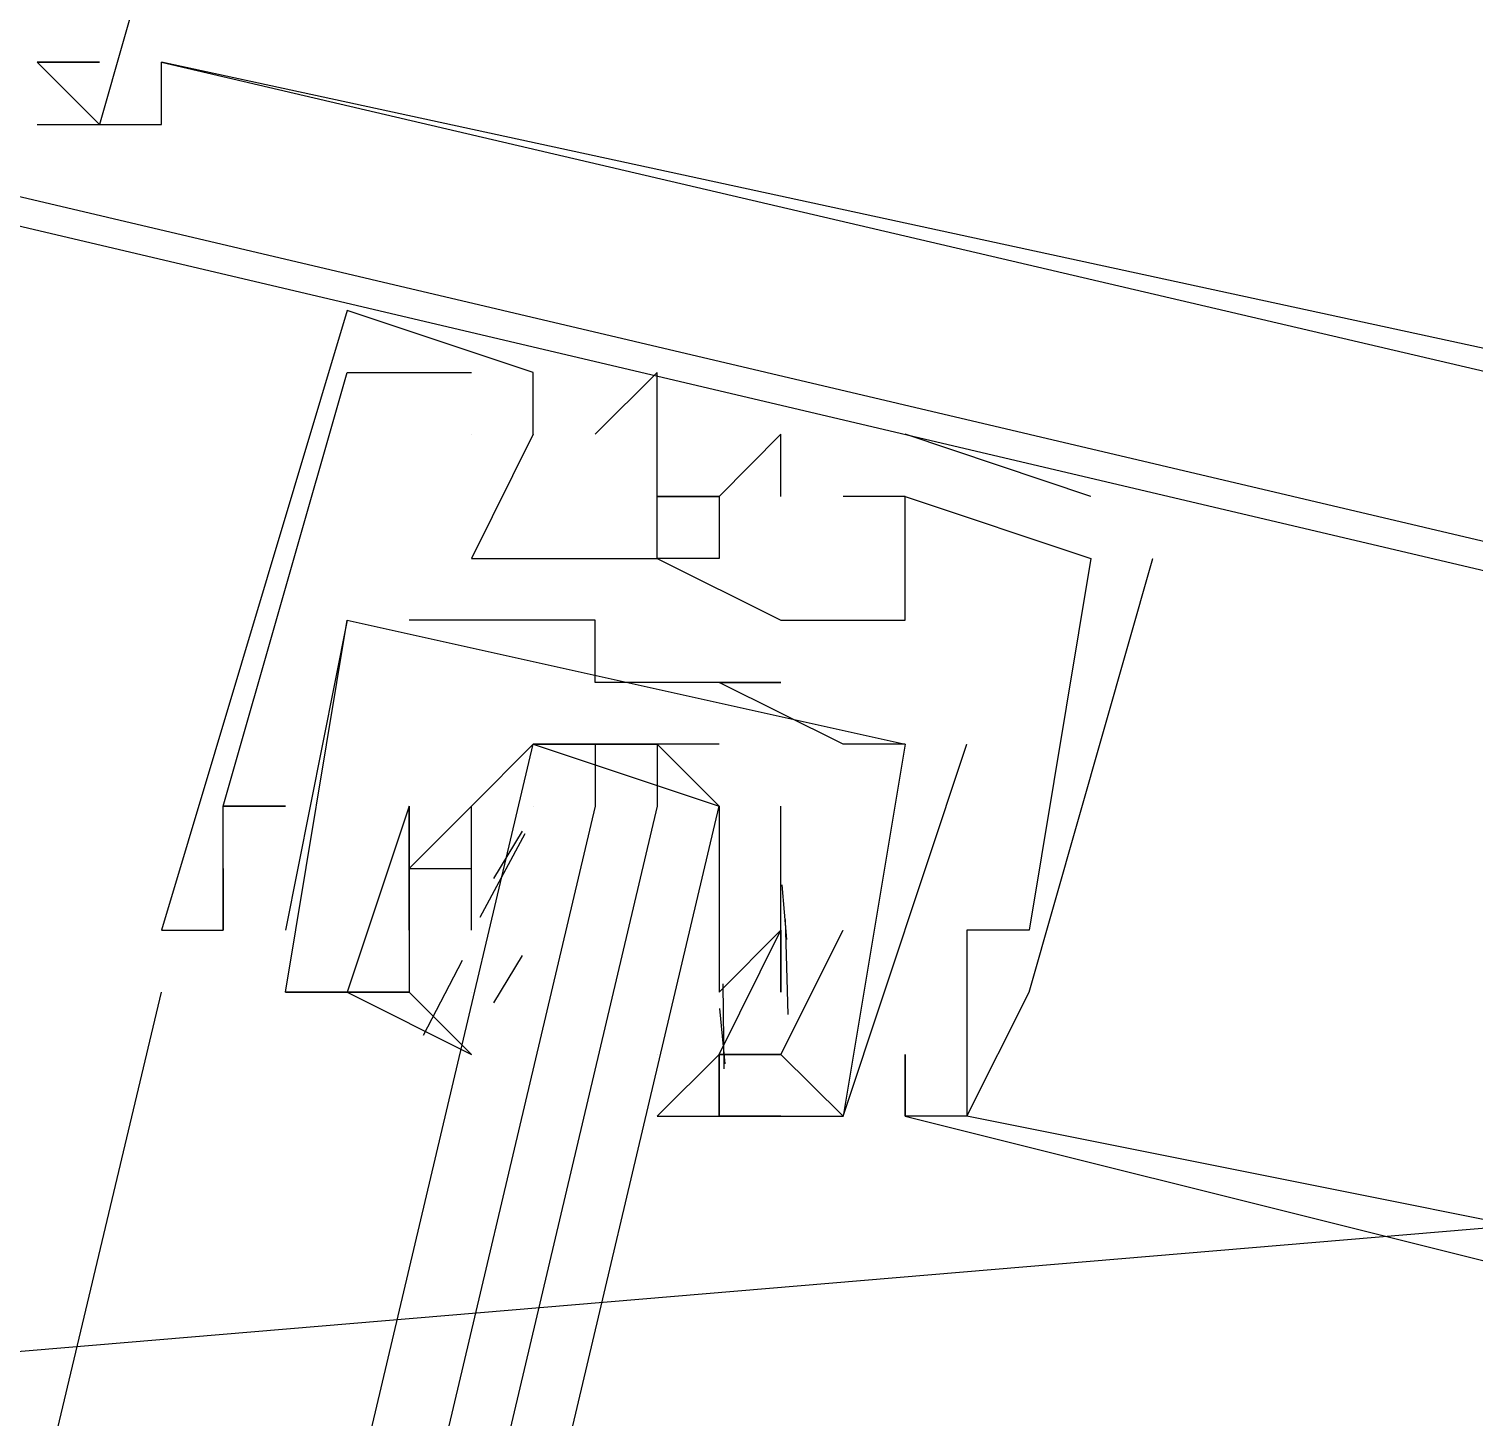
# Model space of a CAD drawing. Header units: feet. Extents: x -84 to 198, y -22 to 181.
# Drawn here: x 134.4115 to 134.7224, y 105.6864 to 105.985 of the extents above; entities that cross this region are included whole.
import ezdxf

# ---------------------------------------------------------------- set-up
doc = ezdxf.new("R2010")
doc.units = ezdxf.units.FT
doc.layers.add('A-AREA-UNIDAD', color=30, linetype='CONTINUOUS')
doc.layers.add('A-LINEA', color=7, linetype='CONTINUOUS')

msp = doc.modelspace()

# ---------------------------------------------------------------- linework, layer by layer
at = {"layer": 'A-AREA-UNIDAD'}
msp.add_lwpolyline([(135.92, 108.3733), (135.328, 105.7778), (134.272, 105.6889), (134.24, 106.0444), (121.312, 109.0133), (121.28, 110.1333), (121.6, 111.4133), (118.752, 112.0533), (118.592, 112.3378), (112.56, 113.7244), (109.632, 101.6533), (108.56, 101.6533), (99.6, 103.8044), (98.272, 103.8933)], dxfattribs=at)
at = {"layer": 'A-LINEA'}
for p, q in [((134.4133, 105.9778), (134.4133, 105.9778)), ((134.4133, 105.9778), (134.4133, 105.9778)), ((134.4133, 105.9778), (134.4133, 105.9778)), ((134.4133, 105.9778), (134.4133, 105.9778)), ((134.4133, 105.9778), (134.4133, 105.9778)), ((134.4133, 105.9778), (134.4133, 105.9778)), ((134.4133, 105.9778), (134.4133, 105.9778)), ((134.4133, 105.9778), (134.4133, 105.9778)), ((134.4133, 105.9778), (134.4133, 105.9778)), ((134.4133, 105.9778), (134.4133, 105.9778)), ((134.4133, 105.9778), (134.4133, 105.9778)), ((134.4133, 105.9778), (134.4133, 105.9778)), ((134.4133, 105.9778), (134.4133, 105.9778)), ((134.4133, 105.9778), (134.4133, 105.9778)), ((134.4133, 105.9778), (134.4133, 105.9778)), ((134.4133, 105.9778), (134.4133, 105.9778)), ((134.4133, 105.9778), (134.4133, 105.9778)), ((134.4133, 105.9778), (134.4133, 105.9778)), ((134.4267, 105.9778), (134.4267, 105.9778)), ((134.4267, 105.9778), (134.4267, 105.9778)), ((134.4267, 105.9778), (134.4267, 105.9778)), ((134.4267, 105.9778), (134.4267, 105.9778)), ((134.4267, 105.9778), (134.4267, 105.9778)), ((134.4267, 105.9778), (134.4267, 105.9778)), ((134.44, 105.9778), (134.44, 105.9778)), ((134.44, 105.9778), (134.44, 105.9778)), ((134.44, 105.9778), (134.44, 105.9778)), ((134.44, 105.9778), (134.44, 105.9778)), ((134.44, 105.9778), (134.44, 105.9778)), ((134.44, 105.9778), (134.44, 105.9778)), ((134.44, 105.9778), (134.44, 105.9778)), ((134.44, 105.9778), (134.44, 105.9778)), ((134.44, 105.9778), (134.44, 105.9778)), ((134.44, 105.9778), (134.44, 105.9778)), ((134.44, 105.9778), (134.44, 105.9778)), ((134.44, 105.9778), (134.44, 105.9778)), ((134.4133, 105.9644), (134.4133, 105.9644)), ((134.4133, 105.9644), (134.4133, 105.9644)), ((134.4133, 105.9644), (134.4133, 105.9644)), ((134.4133, 105.9644), (134.4133, 105.9644)), ((134.4133, 105.9644), (134.4133, 105.9644)), ((134.4133, 105.9644), (134.4133, 105.9644)), ((134.4133, 105.9644), (134.4133, 105.9644)), ((134.4133, 105.9644), (134.4133, 105.9644)), ((134.4133, 105.9644), (134.4133, 105.9644)), ((134.4133, 105.9644), (134.4133, 105.9644)), ((134.4133, 105.9644), (134.4133, 105.9644)), ((134.4133, 105.9644), (134.4133, 105.9644)), ((134.4267, 105.9644), (134.4267, 105.9644)), ((134.4267, 105.9644), (134.4267, 105.9644)), ((134.4267, 105.9644), (134.4267, 105.9644)), ((134.4267, 105.9644), (134.4267, 105.9644)), ((134.4267, 105.9644), (134.4267, 105.9644)), ((134.4267, 105.9644), (134.4267, 105.9644)), ((134.44, 105.9644), (134.44, 105.9644)), ((134.44, 105.9644), (134.44, 105.9644)), ((134.44, 105.9644), (134.44, 105.9644)), ((134.44, 105.9644), (134.44, 105.9644)), ((134.44, 105.9644), (134.44, 105.9644)), ((134.44, 105.9644), (134.44, 105.9644)), ((134.48, 105.9244), (134.48, 105.9244)), ((134.48, 105.9244), (134.48, 105.9244)), ((134.48, 105.9244), (134.48, 105.9244)), ((134.48, 105.9244), (134.48, 105.9244)), ((134.48, 105.9244), (134.48, 105.9244)), ((134.48, 105.9244), (134.48, 105.9244)), ((134.48, 105.9111), (134.48, 105.9111)), ((134.48, 105.9111), (134.48, 105.9111)), ((134.48, 105.9111), (134.48, 105.9111)), ((134.48, 105.9111), (134.48, 105.9111)), ((134.48, 105.9111), (134.48, 105.9111)), ((134.48, 105.9111), (134.48, 105.9111)), ((134.48, 105.9111), (134.48, 105.9111)), ((134.48, 105.9111), (134.48, 105.9111)), ((134.48, 105.9111), (134.48, 105.9111)), ((134.48, 105.9111), (134.48, 105.9111)), ((134.48, 105.9111), (134.48, 105.9111)), ((134.48, 105.9111), (134.48, 105.9111)), ((134.5067, 105.9111), (134.5067, 105.9111)), ((134.5067, 105.9111), (134.5067, 105.9111)), ((134.5067, 105.9111), (134.5067, 105.9111)), ((134.5067, 105.9111), (134.5067, 105.9111)), ((134.5067, 105.9111), (134.5067, 105.9111)), ((134.5067, 105.9111), (134.5067, 105.9111)), ((134.52, 105.9111), (134.52, 105.9111)), ((134.52, 105.9111), (134.52, 105.9111)), ((134.52, 105.9111), (134.52, 105.9111)), ((134.52, 105.9111), (134.52, 105.9111)), ((134.52, 105.9111), (134.52, 105.9111)), ((134.52, 105.9111), (134.52, 105.9111)), ((134.5467, 105.9111), (134.5467, 105.9111)), ((134.5467, 105.9111), (134.5467, 105.9111)), ((134.5467, 105.9111), (134.5467, 105.9111)), ((134.5467, 105.9111), (134.5467, 105.9111)), ((134.5467, 105.9111), (134.5467, 105.9111)), ((134.5467, 105.9111), (134.5467, 105.9111)), ((134.5067, 105.8978), (134.5067, 105.8978)), ((134.5067, 105.8978), (134.5067, 105.8978)), ((134.5067, 105.8978), (134.5067, 105.8978)), ((134.5067, 105.8978), (134.5067, 105.8978)), ((134.5067, 105.8978), (134.5067, 105.8978)), ((134.5067, 105.8978), (134.5067, 105.8978)), ((134.52, 105.8978), (134.52, 105.8978)), ((134.52, 105.8978), (134.52, 105.8978)), ((134.52, 105.8978), (134.52, 105.8978)), ((134.52, 105.8978), (134.52, 105.8978)), ((134.52, 105.8978), (134.52, 105.8978)), ((134.52, 105.8978), (134.52, 105.8978)), ((134.52, 105.8978), (134.52, 105.8978)), ((134.52, 105.8978), (134.52, 105.8978)), ((134.52, 105.8978), (134.52, 105.8978)), ((134.52, 105.8978), (134.52, 105.8978)), ((134.52, 105.8978), (134.52, 105.8978)), ((134.52, 105.8978), (134.52, 105.8978)), ((134.5333, 105.8978), (134.5333, 105.8978)), ((134.5333, 105.8978), (134.5333, 105.8978)), ((134.5333, 105.8978), (134.5333, 105.8978)), ((134.5333, 105.8978), (134.5333, 105.8978)), ((134.5333, 105.8978), (134.5333, 105.8978)), ((134.5333, 105.8978), (134.5333, 105.8978)), ((134.5733, 105.8978), (134.5733, 105.8978)), ((134.5733, 105.8978), (134.5733, 105.8978)), ((134.5733, 105.8978), (134.5733, 105.8978)), ((134.5733, 105.8978), (134.5733, 105.8978)), ((134.5733, 105.8978), (134.5733, 105.8978)), ((134.5733, 105.8978), (134.5733, 105.8978)), ((134.64, 105.8844), (134.6, 105.8978)), ((134.6, 105.8978), (134.6, 105.8978)), ((134.64, 105.8844), (134.6, 105.8978)), ((134.6, 105.8978), (134.6, 105.8978)), ((134.64, 105.8844), (134.6, 105.8978)), ((134.6, 105.8978), (134.6, 105.8978)), ((134.64, 105.8844), (134.6, 105.8978)), ((134.6, 105.8978), (134.6, 105.8978)), ((134.64, 105.8844), (134.6, 105.8978)), ((134.6, 105.8978), (134.6, 105.8978)), ((134.64, 105.8844), (134.6, 105.8978)), ((134.6, 105.8978), (134.6, 105.8978)), ((134.5467, 105.8844), (134.5467, 105.8844)), ((134.5467, 105.8844), (134.5467, 105.8844)), ((134.5467, 105.8844), (134.5467, 105.8844)), ((134.5467, 105.8844), (134.5467, 105.8844)), ((134.5467, 105.8844), (134.5467, 105.8844)), ((134.5467, 105.8844), (134.5467, 105.8844)), ((134.56, 105.8844), (134.56, 105.8844)), ((134.56, 105.8844), (134.56, 105.8844)), ((134.56, 105.8844), (134.56, 105.8844)), ((134.56, 105.8844), (134.56, 105.8844)), ((134.56, 105.8844), (134.56, 105.8844)), ((134.56, 105.8844), (134.56, 105.8844)), ((134.5733, 105.8844), (134.5733, 105.8844)), ((134.5733, 105.8844), (134.5733, 105.8844)), ((134.5733, 105.8844), (134.5733, 105.8844)), ((134.5733, 105.8844), (134.5733, 105.8844)), ((134.5733, 105.8844), (134.5733, 105.8844)), ((134.5733, 105.8844), (134.5733, 105.8844)), ((134.5867, 105.8844), (134.5867, 105.8844)), ((134.5867, 105.8844), (134.5867, 105.8844)), ((134.5867, 105.8844), (134.5867, 105.8844)), ((134.5867, 105.8844), (134.5867, 105.8844)), ((134.5867, 105.8844), (134.5867, 105.8844)), ((134.5867, 105.8844), (134.5867, 105.8844)), ((134.6, 105.8844), (134.6, 105.8844)), ((134.6, 105.8844), (134.6, 105.8844)), ((134.6, 105.8844), (134.6, 105.8844)), ((134.6, 105.8844), (134.6, 105.8844)), ((134.6, 105.8844), (134.6, 105.8844)), ((134.6, 105.8844), (134.6, 105.8844)), ((134.6, 105.8844), (134.6, 105.8844)), ((134.6, 105.8844), (134.6, 105.8844)), ((134.6, 105.8844), (134.6, 105.8844)), ((134.6, 105.8844), (134.6, 105.8844)), ((134.6, 105.8844), (134.6, 105.8844)), ((134.6, 105.8844), (134.6, 105.8844)), ((134.64, 105.8844), (134.64, 105.8844)), ((134.64, 105.8844), (134.64, 105.8844)), ((134.64, 105.8844), (134.64, 105.8844)), ((134.64, 105.8844), (134.64, 105.8844)), ((134.64, 105.8844), (134.64, 105.8844)), ((134.64, 105.8844), (134.64, 105.8844)), ((134.5067, 105.8711), (134.5067, 105.8711)), ((134.5067, 105.8711), (134.5067, 105.8711)), ((134.5067, 105.8711), (134.5067, 105.8711)), ((134.5067, 105.8711), (134.5067, 105.8711)), ((134.5067, 105.8711), (134.5067, 105.8711)), ((134.5067, 105.8711), (134.5067, 105.8711)), ((134.52, 105.8711), (134.52, 105.8711)), ((134.52, 105.8711), (134.52, 105.8711)), ((134.52, 105.8711), (134.52, 105.8711)), ((134.52, 105.8711), (134.52, 105.8711)), ((134.52, 105.8711), (134.52, 105.8711)), ((134.52, 105.8711), (134.52, 105.8711)), ((134.5467, 105.8711), (134.5467, 105.8711)), ((134.5467, 105.8711), (134.5467, 105.8711)), ((134.5467, 105.8711), (134.5467, 105.8711)), ((134.5467, 105.8711), (134.5467, 105.8711)), ((134.5467, 105.8711), (134.5467, 105.8711)), ((134.5467, 105.8711), (134.5467, 105.8711)), ((134.6267, 105.7778), (134.6533, 105.8711)), ((134.6267, 105.7778), (134.6533, 105.8711)), ((134.6267, 105.7778), (134.6533, 105.8711)), ((134.6267, 105.7778), (134.6533, 105.8711)), ((134.6267, 105.7778), (134.6533, 105.8711)), ((134.6267, 105.7778), (134.6533, 105.8711)), ((134.64, 105.8711), (134.64, 105.8711)), ((134.64, 105.8711), (134.64, 105.8711)), ((134.64, 105.8711), (134.64, 105.8711)), ((134.64, 105.8711), (134.64, 105.8711)), ((134.64, 105.8711), (134.64, 105.8711)), ((134.64, 105.8711), (134.64, 105.8711)), ((134.64, 105.8711), (134.64, 105.8711)), ((134.64, 105.8711), (134.64, 105.8711)), ((134.64, 105.8711), (134.64, 105.8711)), ((134.64, 105.8711), (134.64, 105.8711)), ((134.64, 105.8711), (134.64, 105.8711)), ((134.64, 105.8711), (134.64, 105.8711)), ((134.6533, 105.8711), (134.6533, 105.8711)), ((134.6533, 105.8711), (134.6533, 105.8711)), ((134.6533, 105.8711), (134.6533, 105.8711)), ((134.6533, 105.8711), (134.6533, 105.8711)), ((134.6533, 105.8711), (134.6533, 105.8711)), ((134.6533, 105.8711), (134.6533, 105.8711)), ((134.48, 105.8578), (134.4667, 105.7911)), ((134.48, 105.8578), (134.4667, 105.7911)), ((134.48, 105.8578), (134.4667, 105.7911)), ((134.48, 105.8578), (134.4667, 105.7911)), ((134.48, 105.8578), (134.48, 105.8578)), ((134.48, 105.8578), (134.48, 105.8578)), ((134.48, 105.8578), (134.48, 105.8578)), ((134.48, 105.8578), (134.48, 105.8578)), ((134.4933, 105.8578), (134.4933, 105.8578)), ((134.4933, 105.8578), (134.4933, 105.8578)), ((134.4933, 105.8578), (134.4933, 105.8578)), ((134.4933, 105.8578), (134.4933, 105.8578)), ((134.5067, 105.8578), (134.5067, 105.8578)), ((134.5067, 105.8578), (134.5067, 105.8578)), ((134.5067, 105.8578), (134.5067, 105.8578)), ((134.5067, 105.8578), (134.5067, 105.8578)), ((134.52, 105.8578), (134.52, 105.8578)), ((134.52, 105.8578), (134.52, 105.8578)), ((134.52, 105.8578), (134.52, 105.8578)), ((134.52, 105.8578), (134.52, 105.8578)), ((134.5333, 105.8578), (134.5333, 105.8578)), ((134.5333, 105.8578), (134.5333, 105.8578)), ((134.5333, 105.8578), (134.5333, 105.8578)), ((134.5333, 105.8578), (134.5333, 105.8578)), ((134.5733, 105.8578), (134.5733, 105.8578)), ((134.5733, 105.8578), (134.5733, 105.8578)), ((134.5733, 105.8578), (134.5733, 105.8578)), ((134.5733, 105.8578), (134.5733, 105.8578)), ((134.5733, 105.8578), (134.5733, 105.8578)), ((134.5733, 105.8578), (134.5733, 105.8578)), ((134.6, 105.8578), (134.6, 105.8578)), ((134.6, 105.8578), (134.6, 105.8578)), ((134.6, 105.8578), (134.6, 105.8578)), ((134.6, 105.8578), (134.6, 105.8578)), ((134.6, 105.8578), (134.6, 105.8578)), ((134.6, 105.8578), (134.6, 105.8578)), ((134.5333, 105.8444), (134.5333, 105.8444)), ((134.5333, 105.8444), (134.5333, 105.8444)), ((134.5333, 105.8444), (134.5333, 105.8444)), ((134.5333, 105.8444), (134.5333, 105.8444)), ((134.56, 105.8444), (134.56, 105.8444)), ((134.56, 105.8444), (134.56, 105.8444)), ((134.56, 105.8444), (134.56, 105.8444)), ((134.56, 105.8444), (134.56, 105.8444)), ((134.56, 105.8444), (134.56, 105.8444)), ((134.56, 105.8444), (134.56, 105.8444)), ((134.56, 105.8444), (134.56, 105.8444)), ((134.56, 105.8444), (134.56, 105.8444)), ((134.5733, 105.8444), (134.5733, 105.8444)), ((134.5733, 105.8444), (134.5733, 105.8444)), ((134.5733, 105.8444), (134.5733, 105.8444)), ((134.5733, 105.8444), (134.5733, 105.8444)), ((134.5333, 105.8311), (134.5467, 105.8311)), ((134.5333, 105.8311), (134.5467, 105.8311)), ((134.5867, 105.8311), (134.5867, 105.8311)), ((134.5867, 105.8311), (134.5867, 105.8311)), ((134.5867, 105.8311), (134.5867, 105.8311)), ((134.5867, 105.8311), (134.5867, 105.8311)), ((134.6, 105.8311), (134.6, 105.8311)), ((134.6, 105.8311), (134.6, 105.8311)), ((134.6, 105.8311), (134.6, 105.8311)), ((134.6, 105.8311), (134.6, 105.8311)), ((134.6, 105.8311), (134.6, 105.8311)), ((134.6, 105.8311), (134.6, 105.8311)), ((134.6, 105.8311), (134.6, 105.8311)), ((134.6, 105.8311), (134.6, 105.8311)), ((134.6133, 105.8311), (134.6133, 105.8311)), ((134.6133, 105.8311), (134.6133, 105.8311)), ((134.6133, 105.8311), (134.6133, 105.8311)), ((134.6133, 105.8311), (134.6133, 105.8311)), ((134.4533, 105.8178), (134.4533, 105.8178)), ((134.4533, 105.8178), (134.4533, 105.8178)), ((134.4533, 105.8178), (134.4533, 105.8178)), ((134.4533, 105.8178), (134.4533, 105.8178)), ((134.4533, 105.8178), (134.4533, 105.8178)), ((134.4533, 105.8178), (134.4533, 105.8178)), ((134.4533, 105.8178), (134.4533, 105.8178)), ((134.4533, 105.8178), (134.4533, 105.8178)), ((134.4533, 105.8178), (134.4533, 105.8178)), ((134.4533, 105.8178), (134.4533, 105.8178)), ((134.4533, 105.8178), (134.4533, 105.8178)), ((134.4533, 105.8178), (134.4533, 105.8178)), ((134.4533, 105.8178), (134.4533, 105.8178)), ((134.4533, 105.8178), (134.4533, 105.8178)), ((134.4533, 105.8178), (134.4533, 105.8178)), ((134.4533, 105.8178), (134.4533, 105.8178)), ((134.4533, 105.8178), (134.4533, 105.8178)), ((134.4533, 105.8178), (134.4533, 105.8178)), ((134.4667, 105.8178), (134.4667, 105.8178)), ((134.4667, 105.8178), (134.4667, 105.8178)), ((134.4667, 105.8178), (134.4667, 105.8178)), ((134.4667, 105.8178), (134.4667, 105.8178)), ((134.4667, 105.8178), (134.4667, 105.8178)), ((134.4667, 105.8178), (134.4667, 105.8178)), ((134.4667, 105.8178), (134.4667, 105.8178)), ((134.4667, 105.8178), (134.4667, 105.8178)), ((134.4667, 105.8178), (134.4667, 105.8178)), ((134.4667, 105.8178), (134.4667, 105.8178)), ((134.4667, 105.8178), (134.4667, 105.8178)), ((134.4667, 105.8178), (134.4667, 105.8178)), ((134.4933, 105.8178), (134.4933, 105.8178)), ((134.4933, 105.8178), (134.4933, 105.8178)), ((134.4933, 105.8178), (134.4933, 105.8178)), ((134.4933, 105.8178), (134.4933, 105.8178)), ((134.4933, 105.8178), (134.4933, 105.8178)), ((134.4933, 105.8178), (134.4933, 105.8178)), ((134.4933, 105.8178), (134.4933, 105.8178)), ((134.4933, 105.8178), (134.4933, 105.8178)), ((134.52, 105.8178), (134.52, 105.8178)), ((134.52, 105.8178), (134.52, 105.8178)), ((134.56, 105.8178), (134.56, 105.8178)), ((134.56, 105.8178), (134.56, 105.8178)), ((134.5086, 105.7939), (134.5183, 105.8119)), ((134.5086, 105.7939), (134.5183, 105.8119)), ((134.5115, 105.8022), (134.5177, 105.8124)), ((134.5115, 105.8022), (134.5177, 105.8124)), ((134.4533, 105.8044), (134.4533, 105.8044)), ((134.4533, 105.8044), (134.4533, 105.8044)), ((134.4533, 105.8044), (134.4533, 105.8044)), ((134.4533, 105.8044), (134.4533, 105.8044)), ((134.4533, 105.8044), (134.4533, 105.8044)), ((134.4533, 105.8044), (134.4533, 105.8044)), ((134.4933, 105.8044), (134.4933, 105.8044)), ((134.4933, 105.8044), (134.4933, 105.8044)), ((134.4933, 105.8044), (134.4933, 105.8044)), ((134.4933, 105.8044), (134.4933, 105.8044)), ((134.4933, 105.8044), (134.4933, 105.8044)), ((134.4933, 105.8044), (134.4933, 105.8044)), ((134.4933, 105.8044), (134.4933, 105.8044)), ((134.4933, 105.8044), (134.4933, 105.8044)), ((134.5067, 105.8044), (134.5067, 105.8044)), ((134.5067, 105.7911), (134.5067, 105.8044)), ((134.5067, 105.8044), (134.5067, 105.8044)), ((134.5067, 105.8044), (134.5067, 105.8044)), ((134.5067, 105.7911), (134.5067, 105.8044)), ((134.5067, 105.8044), (134.5067, 105.8044)), ((134.56, 105.8044), (134.56, 105.8044)), ((134.56, 105.8044), (134.56, 105.8044)), ((134.5735, 105.8009), (134.5745, 105.7891)), ((134.5735, 105.8009), (134.5745, 105.7891)), ((134.5742, 105.7934), (134.5748, 105.773)), ((134.5742, 105.7934), (134.5748, 105.773)), ((134.44, 105.7911), (134.44, 105.7911)), ((134.44, 105.7911), (134.44, 105.7911)), ((134.44, 105.7911), (134.44, 105.7911)), ((134.44, 105.7911), (134.44, 105.7911)), ((134.44, 105.7911), (134.44, 105.7911)), ((134.44, 105.7911), (134.44, 105.7911)), ((134.4533, 105.7911), (134.4533, 105.7911)), ((134.4533, 105.7911), (134.4533, 105.7911)), ((134.4533, 105.7911), (134.4533, 105.7911)), ((134.4533, 105.7911), (134.4533, 105.7911)), ((134.4533, 105.7911), (134.4533, 105.7911)), ((134.4533, 105.7911), (134.4533, 105.7911)), ((134.4533, 105.7911), (134.4533, 105.7911)), ((134.4533, 105.7911), (134.4533, 105.7911)), ((134.4533, 105.7911), (134.4533, 105.7911)), ((134.4533, 105.7911), (134.4533, 105.7911)), ((134.4533, 105.7911), (134.4533, 105.7911)), ((134.4533, 105.7911), (134.4533, 105.7911)), ((134.4667, 105.7911), (134.4667, 105.7911)), ((134.4667, 105.7911), (134.4667, 105.7911)), ((134.4667, 105.7911), (134.4667, 105.7911)), ((134.4667, 105.7911), (134.4667, 105.7911)), ((134.4933, 105.7911), (134.4933, 105.7911)), ((134.4933, 105.7911), (134.4933, 105.7911)), ((134.4933, 105.7911), (134.4933, 105.7911)), ((134.4933, 105.7911), (134.4933, 105.7911)), ((134.5067, 105.7911), (134.5067, 105.7911)), ((134.5067, 105.7911), (134.5067, 105.7911)), ((134.5067, 105.7911), (134.5067, 105.7911)), ((134.5067, 105.7911), (134.5067, 105.7911)), ((134.5067, 105.7911), (134.5067, 105.7911)), ((134.5067, 105.7911), (134.5067, 105.7911)), ((134.56, 105.7911), (134.56, 105.7778)), ((134.56, 105.7911), (134.56, 105.7911)), ((134.56, 105.7911), (134.56, 105.7778)), ((134.56, 105.7911), (134.56, 105.7911)), ((134.5733, 105.7911), (134.5733, 105.7911)), ((134.5733, 105.7911), (134.5733, 105.7911)), ((134.5733, 105.7911), (134.5733, 105.7911)), ((134.5733, 105.7911), (134.5733, 105.7911)), ((134.5733, 105.7911), (134.5733, 105.7911)), ((134.5733, 105.7911), (134.5733, 105.7911)), ((134.5733, 105.7911), (134.5733, 105.7911)), ((134.5733, 105.7911), (134.5733, 105.7911)), ((134.5867, 105.7911), (134.5867, 105.7911)), ((134.5867, 105.7911), (134.5867, 105.7911)), ((134.5867, 105.7911), (134.5867, 105.7911)), ((134.5867, 105.7911), (134.5867, 105.7911)), ((134.6133, 105.7911), (134.6133, 105.7911)), ((134.6133, 105.7911), (134.6133, 105.7911)), ((134.6133, 105.7911), (134.6133, 105.7911)), ((134.6133, 105.7911), (134.6133, 105.7911)), ((134.6133, 105.7911), (134.6133, 105.7911)), ((134.6133, 105.7911), (134.6133, 105.7911)), ((134.6267, 105.7911), (134.6267, 105.7911)), ((134.6267, 105.7911), (134.6267, 105.7911)), ((134.6267, 105.7911), (134.6267, 105.7911)), ((134.6267, 105.7911), (134.6267, 105.7911)), ((134.6267, 105.7911), (134.6267, 105.7911)), ((134.6267, 105.7911), (134.6267, 105.7911)), ((134.6267, 105.7911), (134.6267, 105.7911)), ((134.6267, 105.7911), (134.6267, 105.7911)), ((134.6267, 105.7911), (134.6267, 105.7911)), ((134.6267, 105.7911), (134.6267, 105.7911)), ((134.6267, 105.7911), (134.6267, 105.7911)), ((134.6267, 105.7911), (134.6267, 105.7911)), ((134.5115, 105.7755), (134.5177, 105.7857)), ((134.5115, 105.7755), (134.5177, 105.7857)), ((134.4964, 105.7685), (134.5048, 105.7847)), ((134.4964, 105.7685), (134.5048, 105.7847)), ((134.5608, 105.7796), (134.561, 105.7613)), ((134.5608, 105.7796), (134.561, 105.7613)), ((134.0533, 104.1511), (134.44, 105.7778)), ((134.0533, 104.1511), (134.44, 105.7778)), ((134.4667, 105.7778), (134.4933, 105.7778)), ((134.4667, 105.7778), (134.4667, 105.7778)), ((134.4667, 105.7778), (134.4667, 105.7778)), ((134.4667, 105.7778), (134.4933, 105.7778)), ((134.4667, 105.7778), (134.4667, 105.7778)), ((134.4667, 105.7778), (134.4667, 105.7778)), ((134.4667, 105.7778), (134.4933, 105.7778)), ((134.4667, 105.7778), (134.4667, 105.7778)), ((134.4667, 105.7778), (134.4667, 105.7778)), ((134.4667, 105.7778), (134.4933, 105.7778)), ((134.4667, 105.7778), (134.4667, 105.7778)), ((134.4667, 105.7778), (134.4667, 105.7778)), ((134.48, 105.7778), (134.48, 105.7778)), ((134.48, 105.7778), (134.48, 105.7778)), ((134.48, 105.7778), (134.48, 105.7778)), ((134.48, 105.7778), (134.48, 105.7778)), ((134.4933, 105.7778), (134.4933, 105.7778)), ((134.4933, 105.7778), (134.4933, 105.7778)), ((134.4933, 105.7778), (134.4933, 105.7778)), ((134.4933, 105.7778), (134.4933, 105.7778)), ((134.5067, 105.7778), (134.5067, 105.7778)), ((134.5067, 105.7778), (134.5067, 105.7778)), ((134.56, 105.7778), (134.56, 105.7778)), ((134.56, 105.7778), (134.56, 105.7778)), ((134.56, 105.7778), (134.56, 105.7778)), ((134.56, 105.7778), (134.56, 105.7778)), ((134.5733, 105.7778), (134.5733, 105.7778)), ((134.5733, 105.7778), (134.5733, 105.7778)), ((134.5733, 105.7778), (134.5733, 105.7778)), ((134.5733, 105.7778), (134.5733, 105.7778)), ((134.6133, 105.7778), (134.6133, 105.7778)), ((134.6133, 105.7778), (134.6133, 105.7778)), ((134.6133, 105.7778), (134.6133, 105.7778)), ((134.6133, 105.7778), (134.6133, 105.7778)), ((134.6133, 105.7778), (134.6133, 105.7778)), ((134.6133, 105.7778), (134.6133, 105.7778)), ((134.6267, 105.7778), (134.6267, 105.7778)), ((134.6267, 105.7778), (134.6267, 105.7778)), ((134.6267, 105.7778), (134.6267, 105.7778)), ((134.6267, 105.7778), (134.6267, 105.7778)), ((134.6267, 105.7778), (134.6267, 105.7778)), ((134.6267, 105.7778), (134.6267, 105.7778)), ((134.5601, 105.7743), (134.5612, 105.7624)), ((134.5601, 105.7743), (134.5612, 105.7624)), ((134.5467, 105.7644), (134.5467, 105.7644)), ((134.5467, 105.7644), (134.5467, 105.7644)), ((134.56, 105.7644), (134.56, 105.7644)), ((134.56, 105.7644), (134.56, 105.7644)), ((134.56, 105.7644), (134.56, 105.7644)), ((134.56, 105.7644), (134.56, 105.7644)), ((134.5733, 105.7644), (134.5733, 105.7644)), ((134.5733, 105.7644), (134.5733, 105.7644)), ((134.5733, 105.7644), (134.5733, 105.7644)), ((134.5733, 105.7644), (134.5733, 105.7644)), ((134.6, 105.7644), (134.6, 105.7644)), ((134.6, 105.7644), (134.6, 105.7644)), ((134.6, 105.7644), (134.6, 105.7644)), ((134.6, 105.7644), (134.6, 105.7644)), ((134.6, 105.7644), (134.6, 105.7644)), ((134.6, 105.7644), (134.6, 105.7644)), ((134.56, 105.7511), (134.56, 105.7511)), ((134.56, 105.7511), (134.56, 105.7511)), ((134.56, 105.7511), (134.56, 105.7511)), ((134.56, 105.7511), (134.56, 105.7511)), ((134.5867, 105.7511), (134.5867, 105.7511)), ((134.5867, 105.7511), (134.5867, 105.7511)), ((134.5867, 105.7511), (134.5867, 105.7511)), ((134.5867, 105.7511), (134.5867, 105.7511)), ((134.5867, 105.7511), (134.5867, 105.7511)), ((134.5867, 105.7511), (134.5867, 105.7511)), ((134.5867, 105.7511), (134.5867, 105.7511)), ((134.5867, 105.7511), (134.5867, 105.7511)), ((134.6, 105.7511), (134.6, 105.7511)), ((134.6, 105.7511), (134.6, 105.7511)), ((134.6, 105.7511), (134.6, 105.7511)), ((134.6, 105.7511), (134.6, 105.7511)), ((134.6, 105.7511), (134.6, 105.7511)), ((134.6, 105.7511), (134.6, 105.7511)), ((134.6, 105.7511), (134.6, 105.7511)), ((134.6, 105.7511), (134.6, 105.7511)), ((134.6, 105.7511), (134.6, 105.7511)), ((134.6, 105.7511), (134.6, 105.7511)), ((134.6, 105.7511), (134.6, 105.7511)), ((134.6, 105.7511), (134.6, 105.7511)), ((134.6133, 105.7511), (134.6133, 105.7511)), ((134.6133, 105.7511), (134.6133, 105.7511)), ((134.6133, 105.7511), (134.6133, 105.7511)), ((134.6133, 105.7511), (134.6133, 105.7511)), ((134.6133, 105.7511), (134.6133, 105.7511)), ((134.6133, 105.7511), (134.6133, 105.7511)), ((134.6133, 105.7511), (134.6133, 105.7511)), ((134.6133, 105.7511), (134.6133, 105.7511)), ((134.6133, 105.7511), (134.6133, 105.7511)), ((134.6133, 105.7511), (134.6133, 105.7511)), ((134.6133, 105.7511), (134.6133, 105.7511)), ((134.6133, 105.7511), (134.6133, 105.7511))]:
    msp.add_line(p, q, dxfattribs=at)
for points in [[(134.4133, 106.0978), (134.3733, 105.9511), (135.0533, 105.7911), (135.0533, 105.8044), (135.0533, 105.8044)], [(134.4133, 106.0978), (134.3733, 105.9511), (135.0533, 105.7911), (135.0533, 105.8044), (135.0533, 105.8044)], [(134.4133, 106.0978), (134.3733, 105.9511), (135.0533, 105.7911), (135.0533, 105.8044), (135.0533, 105.8044)], [(134.4133, 106.0978), (134.3733, 105.9511), (135.0533, 105.7911), (135.0533, 105.8044), (135.0533, 105.8044)], [(134.4133, 106.0978), (134.3733, 105.9511), (135.0533, 105.7911), (135.0533, 105.8044), (135.0533, 105.8044)], [(134.4133, 106.0978), (134.3733, 105.9511), (135.0533, 105.7911), (135.0533, 105.8044), (135.0533, 105.8044)], [(134.4533, 106.0578), (134.4267, 105.9644), (134.4133, 105.9778)], [(134.4533, 106.0578), (134.4267, 105.9644), (134.4133, 105.9778)], [(134.4533, 106.0578), (134.4267, 105.9644), (134.4133, 105.9778)], [(134.4533, 106.0578), (134.4267, 105.9644), (134.4133, 105.9778)], [(134.4533, 106.0578), (134.4267, 105.9644), (134.4133, 105.9778)], [(134.4533, 106.0578), (134.4267, 105.9644), (134.4133, 105.9778)], [(134.4133, 105.9644), (134.44, 105.9644), (134.44, 105.9778), (134.84, 105.8844), (134.84, 105.8711)], [(134.4133, 105.9778), (134.4267, 105.9778), (134.4133, 105.9778)], [(134.4133, 105.9644), (134.44, 105.9644), (134.44, 105.9778), (134.84, 105.8844), (134.84, 105.8711)], [(134.4133, 105.9778), (134.4267, 105.9778), (134.4133, 105.9778)], [(134.4133, 105.9644), (134.44, 105.9644), (134.44, 105.9778), (134.84, 105.8844), (134.84, 105.8711)], [(134.4133, 105.9778), (134.4267, 105.9778), (134.4133, 105.9778)], [(134.4133, 105.9644), (134.44, 105.9644), (134.44, 105.9778), (134.84, 105.8844), (134.84, 105.8711)], [(134.4133, 105.9778), (134.4267, 105.9778), (134.4133, 105.9778)], [(134.4133, 105.9644), (134.44, 105.9644), (134.44, 105.9778), (134.84, 105.8844), (134.84, 105.8711)], [(134.4133, 105.9778), (134.4267, 105.9778), (134.4133, 105.9778)], [(134.4133, 105.9644), (134.44, 105.9644), (134.44, 105.9778), (134.84, 105.8844), (134.84, 105.8711)], [(134.4133, 105.9778), (134.4267, 105.9778), (134.4133, 105.9778)], [(134.9467, 105.8311), (134.9467, 105.8578), (134.9467, 105.8711), (134.96, 105.9378), (134.9733, 105.9378), (134.96, 105.9511), (134.96, 105.9511), (134.9333, 105.8711), (134.44, 105.9778)], [(134.9467, 105.8311), (134.9467, 105.8578), (134.9467, 105.8711), (134.96, 105.9378), (134.9733, 105.9378), (134.96, 105.9511), (134.96, 105.9511), (134.9333, 105.8711), (134.44, 105.9778)], [(134.9467, 105.8311), (134.9467, 105.8578), (134.9467, 105.8711), (134.96, 105.9378), (134.9733, 105.9378), (134.96, 105.9511), (134.96, 105.9511), (134.9333, 105.8711), (134.44, 105.9778)], [(134.9467, 105.8311), (134.9467, 105.8578), (134.9467, 105.8711), (134.96, 105.9378), (134.9733, 105.9378), (134.96, 105.9511), (134.96, 105.9511), (134.9333, 105.8711), (134.44, 105.9778)], [(134.9467, 105.8311), (134.9467, 105.8578), (134.9467, 105.8711), (134.96, 105.9378), (134.9733, 105.9378), (134.96, 105.9511), (134.96, 105.9511), (134.9333, 105.8711), (134.44, 105.9778)], [(134.9467, 105.8311), (134.9467, 105.8578), (134.9467, 105.8711), (134.96, 105.9378), (134.9733, 105.9378), (134.96, 105.9511), (134.96, 105.9511), (134.9333, 105.8711), (134.44, 105.9778)], [(134.8533, 105.8711), (134.8533, 105.8444), (134.4, 105.9511)], [(134.8533, 105.8711), (134.8533, 105.8444), (134.4, 105.9511)], [(134.8533, 105.8711), (134.8533, 105.8444), (134.4, 105.9511)], [(134.8533, 105.8711), (134.8533, 105.8444), (134.4, 105.9511)], [(134.8533, 105.8711), (134.8533, 105.8444), (134.4, 105.9511)], [(134.8533, 105.8711), (134.8533, 105.8444), (134.4, 105.9511)], [(134.48, 105.9244), (134.44, 105.7911), (134.4533, 105.7911), (134.4533, 105.8044), (134.4533, 105.7911), (134.4533, 105.8178), (134.4667, 105.8178), (134.4533, 105.8178), (134.4667, 105.8178), (134.4533, 105.8178), (134.48, 105.9111), (134.5067, 105.9111)], [(134.48, 105.9244), (134.44, 105.7911), (134.4533, 105.7911), (134.4533, 105.8044), (134.4533, 105.7911), (134.4533, 105.8178), (134.4667, 105.8178), (134.4533, 105.8178), (134.4667, 105.8178), (134.4533, 105.8178), (134.48, 105.9111), (134.5067, 105.9111)], [(134.48, 105.9244), (134.44, 105.7911), (134.4533, 105.7911), (134.4533, 105.8044), (134.4533, 105.7911), (134.4533, 105.8178), (134.4667, 105.8178), (134.4533, 105.8178), (134.4667, 105.8178), (134.4533, 105.8178), (134.48, 105.9111), (134.5067, 105.9111)], [(134.48, 105.9244), (134.44, 105.7911), (134.4533, 105.7911), (134.4533, 105.8044), (134.4533, 105.7911), (134.4533, 105.8178), (134.4667, 105.8178), (134.4533, 105.8178), (134.4667, 105.8178), (134.4533, 105.8178), (134.48, 105.9111), (134.5067, 105.9111)], [(134.48, 105.9244), (134.44, 105.7911), (134.4533, 105.7911), (134.4533, 105.8044), (134.4533, 105.7911), (134.4533, 105.8178), (134.4667, 105.8178), (134.4533, 105.8178), (134.4667, 105.8178), (134.4533, 105.8178), (134.48, 105.9111), (134.5067, 105.9111)], [(134.48, 105.9244), (134.44, 105.7911), (134.4533, 105.7911), (134.4533, 105.8044), (134.4533, 105.7911), (134.4533, 105.8178), (134.4667, 105.8178), (134.4533, 105.8178), (134.4667, 105.8178), (134.4533, 105.8178), (134.48, 105.9111), (134.5067, 105.9111)], [(134.52, 105.8978), (134.52, 105.9111), (134.52, 105.9111), (134.48, 105.9244)], [(134.52, 105.8978), (134.52, 105.9111), (134.52, 105.9111), (134.48, 105.9244)], [(134.52, 105.8978), (134.52, 105.9111), (134.52, 105.9111), (134.48, 105.9244)], [(134.52, 105.8978), (134.52, 105.9111), (134.52, 105.9111), (134.48, 105.9244)], [(134.52, 105.8978), (134.52, 105.9111), (134.52, 105.9111), (134.48, 105.9244)], [(134.52, 105.8978), (134.52, 105.9111), (134.52, 105.9111), (134.48, 105.9244)], [(134.5467, 105.8844), (134.5467, 105.9111), (134.5333, 105.8978), (134.5333, 105.8978)], [(134.5467, 105.8844), (134.5467, 105.9111), (134.5333, 105.8978), (134.5333, 105.8978)], [(134.5467, 105.8844), (134.5467, 105.9111), (134.5333, 105.8978), (134.5333, 105.8978)], [(134.5467, 105.8844), (134.5467, 105.9111), (134.5333, 105.8978), (134.5333, 105.8978)], [(134.5467, 105.8844), (134.5467, 105.9111), (134.5333, 105.8978), (134.5333, 105.8978)], [(134.5467, 105.8844), (134.5467, 105.9111), (134.5333, 105.8978), (134.5333, 105.8978)], [(134.52, 105.8978), (134.5067, 105.8711), (134.52, 105.8711), (134.5467, 105.8711), (134.5733, 105.8578), (134.6, 105.8578), (134.6, 105.8844), (134.64, 105.8711), (134.6267, 105.7911), (134.6133, 105.7911), (134.6133, 105.7778), (134.6133, 105.7511), (134.6, 105.7511), (134.6, 105.7644), (134.6, 105.7511), (134.8133, 105.6978)], [(134.52, 105.8978), (134.5067, 105.8711), (134.52, 105.8711), (134.5467, 105.8711), (134.5733, 105.8578), (134.6, 105.8578), (134.6, 105.8844), (134.64, 105.8711), (134.6267, 105.7911), (134.6133, 105.7911), (134.6133, 105.7778), (134.6133, 105.7511), (134.6, 105.7511), (134.6, 105.7644), (134.6, 105.7511), (134.8133, 105.6978)], [(134.52, 105.8978), (134.5067, 105.8711), (134.52, 105.8711), (134.5467, 105.8711), (134.5733, 105.8578), (134.6, 105.8578), (134.6, 105.8844), (134.64, 105.8711), (134.6267, 105.7911), (134.6133, 105.7911), (134.6133, 105.7778), (134.6133, 105.7511), (134.6, 105.7511), (134.6, 105.7644), (134.6, 105.7511), (134.8133, 105.6978)], [(134.52, 105.8978), (134.5067, 105.8711), (134.52, 105.8711), (134.5467, 105.8711), (134.5733, 105.8578), (134.6, 105.8578), (134.6, 105.8844), (134.64, 105.8711), (134.6267, 105.7911), (134.6133, 105.7911), (134.6133, 105.7778), (134.6133, 105.7511), (134.6, 105.7511), (134.6, 105.7644), (134.6, 105.7511), (134.8133, 105.6978)], [(134.52, 105.8978), (134.5067, 105.8711), (134.52, 105.8711), (134.5467, 105.8711), (134.5733, 105.8578), (134.6, 105.8578), (134.6, 105.8844), (134.64, 105.8711), (134.6267, 105.7911), (134.6133, 105.7911), (134.6133, 105.7778), (134.6133, 105.7511), (134.6, 105.7511), (134.6, 105.7644), (134.6, 105.7511), (134.8133, 105.6978)], [(134.52, 105.8978), (134.5067, 105.8711), (134.52, 105.8711), (134.5467, 105.8711), (134.5733, 105.8578), (134.6, 105.8578), (134.6, 105.8844), (134.64, 105.8711), (134.6267, 105.7911), (134.6133, 105.7911), (134.6133, 105.7778), (134.6133, 105.7511), (134.6, 105.7511), (134.6, 105.7644), (134.6, 105.7511), (134.8133, 105.6978)], [(134.5733, 105.8844), (134.5733, 105.8978), (134.56, 105.8844), (134.56, 105.8844)], [(134.5733, 105.8844), (134.5733, 105.8978), (134.56, 105.8844), (134.56, 105.8844)], [(134.5733, 105.8844), (134.5733, 105.8978), (134.56, 105.8844), (134.56, 105.8844)], [(134.5733, 105.8844), (134.5733, 105.8978), (134.56, 105.8844), (134.56, 105.8844)], [(134.5733, 105.8844), (134.5733, 105.8978), (134.56, 105.8844), (134.56, 105.8844)], [(134.5733, 105.8844), (134.5733, 105.8978), (134.56, 105.8844), (134.56, 105.8844)], [(134.56, 105.8711), (134.5467, 105.8711), (134.5467, 105.8844), (134.56, 105.8844), (134.56, 105.8711), (134.5467, 105.8711), (134.5467, 105.8844), (134.56, 105.8844), (134.5467, 105.8844), (134.56, 105.8844)], [(134.56, 105.8711), (134.5467, 105.8711), (134.5467, 105.8844), (134.56, 105.8844), (134.56, 105.8711), (134.5467, 105.8711), (134.5467, 105.8844), (134.56, 105.8844), (134.5467, 105.8844), (134.56, 105.8844)], [(134.56, 105.8711), (134.5467, 105.8711), (134.5467, 105.8844), (134.56, 105.8844), (134.56, 105.8711), (134.5467, 105.8711), (134.5467, 105.8844), (134.56, 105.8844), (134.5467, 105.8844), (134.56, 105.8844)], [(134.56, 105.8711), (134.5467, 105.8711), (134.5467, 105.8844), (134.56, 105.8844), (134.56, 105.8711), (134.5467, 105.8711), (134.5467, 105.8844), (134.56, 105.8844), (134.5467, 105.8844), (134.56, 105.8844)], [(134.56, 105.8711), (134.5467, 105.8711), (134.5467, 105.8844), (134.56, 105.8844), (134.56, 105.8711), (134.5467, 105.8711), (134.5467, 105.8844), (134.56, 105.8844), (134.5467, 105.8844), (134.56, 105.8844)], [(134.56, 105.8711), (134.5467, 105.8711), (134.5467, 105.8844), (134.56, 105.8844), (134.56, 105.8711), (134.5467, 105.8711), (134.5467, 105.8844), (134.56, 105.8844), (134.5467, 105.8844), (134.56, 105.8844)], [(134.6, 105.8844), (134.6, 105.8844), (134.5867, 105.8844), (134.5867, 105.8844)], [(134.6, 105.8844), (134.6, 105.8844), (134.5867, 105.8844), (134.5867, 105.8844)], [(134.6, 105.8844), (134.6, 105.8844), (134.5867, 105.8844), (134.5867, 105.8844)], [(134.6, 105.8844), (134.6, 105.8844), (134.5867, 105.8844), (134.5867, 105.8844)], [(134.6, 105.8844), (134.6, 105.8844), (134.5867, 105.8844), (134.5867, 105.8844)], [(134.6, 105.8844), (134.6, 105.8844), (134.5867, 105.8844), (134.5867, 105.8844)], [(134.4933, 105.8178), (134.48, 105.7778), (134.4667, 105.7778), (134.48, 105.8578)], [(134.4933, 105.8178), (134.48, 105.7778), (134.4667, 105.7778), (134.48, 105.8578)], [(134.4933, 105.8178), (134.48, 105.7778), (134.4667, 105.7778), (134.48, 105.8578)], [(134.4933, 105.8178), (134.48, 105.7778), (134.4667, 105.7778), (134.48, 105.8578)], [(134.48, 105.8578), (134.6, 105.8311), (134.5867, 105.7511), (134.5733, 105.7644), (134.5867, 105.7911)], [(134.48, 105.8578), (134.6, 105.8311), (134.5867, 105.7511), (134.5733, 105.7644), (134.5867, 105.7911)], [(134.48, 105.8578), (134.6, 105.8311), (134.5867, 105.7511), (134.5733, 105.7644), (134.5867, 105.7911)], [(134.48, 105.8578), (134.6, 105.8311), (134.5867, 105.7511), (134.5733, 105.7644), (134.5867, 105.7911)], [(134.6, 105.8311), (134.5867, 105.8311), (134.56, 105.8444), (134.5733, 105.8444), (134.56, 105.8444), (134.5333, 105.8444), (134.5333, 105.8578), (134.52, 105.8578), (134.5067, 105.8578), (134.4933, 105.8578)], [(134.6, 105.8311), (134.5867, 105.8311), (134.56, 105.8444), (134.5733, 105.8444), (134.56, 105.8444), (134.5333, 105.8444), (134.5333, 105.8578), (134.52, 105.8578), (134.5067, 105.8578), (134.4933, 105.8578)], [(134.6, 105.8311), (134.5867, 105.8311), (134.56, 105.8444), (134.5733, 105.8444), (134.56, 105.8444), (134.5333, 105.8444), (134.5333, 105.8578), (134.52, 105.8578), (134.5067, 105.8578), (134.4933, 105.8578)], [(134.6, 105.8311), (134.5867, 105.8311), (134.56, 105.8444), (134.5733, 105.8444), (134.56, 105.8444), (134.5333, 105.8444), (134.5333, 105.8578), (134.52, 105.8578), (134.5067, 105.8578), (134.4933, 105.8578)], [(134.76, 105.8444), (134.84, 105.8311), (134.8133, 105.7111), (134.6133, 105.7511), (134.6267, 105.7778)], [(134.76, 105.8444), (134.84, 105.8311), (134.8133, 105.7111), (134.6133, 105.7511), (134.6267, 105.7778)], [(134.76, 105.8444), (134.84, 105.8311), (134.8133, 105.7111), (134.6133, 105.7511), (134.6267, 105.7778)], [(134.76, 105.8444), (134.84, 105.8311), (134.8133, 105.7111), (134.6133, 105.7511), (134.6267, 105.7778)], [(134.76, 105.8444), (134.84, 105.8311), (134.8133, 105.7111), (134.6133, 105.7511), (134.6267, 105.7778)], [(134.76, 105.8444), (134.84, 105.8311), (134.8133, 105.7111), (134.6133, 105.7511), (134.6267, 105.7778)], [(134.12, 104.1378), (134.52, 105.8311), (134.5333, 105.8311), (134.5333, 105.8178), (134.1333, 104.1244)], [(134.12, 104.1378), (134.52, 105.8311), (134.5333, 105.8311), (134.5333, 105.8178), (134.1333, 104.1244)], [(134.16, 104.1244), (134.56, 105.8178), (134.5467, 105.8311), (134.5467, 105.8178), (134.1467, 104.1244)], [(134.16, 104.1244), (134.56, 105.8178), (134.5467, 105.8311), (134.5467, 105.8178), (134.1467, 104.1244)], [(134.56, 105.8311), (134.52, 105.8311), (134.5067, 105.8178), (134.4933, 105.8044), (134.4933, 105.7911), (134.4933, 105.7778), (134.48, 105.7778), (134.5067, 105.7644), (134.4933, 105.7778)], [(134.56, 105.8311), (134.52, 105.8311), (134.5067, 105.8178), (134.4933, 105.8044), (134.4933, 105.7911), (134.4933, 105.7778), (134.48, 105.7778), (134.5067, 105.7644), (134.4933, 105.7778)], [(134.5067, 105.8044), (134.5067, 105.8178), (134.52, 105.8311), (134.56, 105.8178), (134.56, 105.8044), (134.56, 105.7911)], [(134.5067, 105.8044), (134.5067, 105.8178), (134.52, 105.8311), (134.56, 105.8178), (134.56, 105.8044), (134.56, 105.7911)], [(134.56, 105.7644), (134.56, 105.7511), (134.5867, 105.7511), (134.6133, 105.8311)], [(134.56, 105.7644), (134.56, 105.7511), (134.5867, 105.7511), (134.6133, 105.8311)], [(134.56, 105.7644), (134.56, 105.7511), (134.5867, 105.7511), (134.6133, 105.8311)], [(134.56, 105.7644), (134.56, 105.7511), (134.5867, 105.7511), (134.6133, 105.8311)], [(134.4933, 105.7911), (134.4933, 105.8044), (134.4933, 105.8178), (134.4933, 105.8044), (134.5067, 105.8044)], [(134.4933, 105.7911), (134.4933, 105.8044), (134.4933, 105.8178), (134.4933, 105.8044), (134.5067, 105.8044)], [(134.4933, 105.7911), (134.4933, 105.8044), (134.4933, 105.8178), (134.4933, 105.8044), (134.5067, 105.8044)], [(134.4933, 105.7911), (134.4933, 105.8044), (134.4933, 105.8178), (134.4933, 105.8044), (134.5067, 105.8044)], [(134.56, 105.7644), (134.5467, 105.7511), (134.5733, 105.7511), (134.56, 105.7511), (134.56, 105.7644), (134.5733, 105.7644), (134.56, 105.7644), (134.5733, 105.7911), (134.5733, 105.8044), (134.5733, 105.8178)], [(134.56, 105.7644), (134.5467, 105.7511), (134.5733, 105.7511), (134.56, 105.7511), (134.56, 105.7644), (134.5733, 105.7644), (134.56, 105.7644), (134.5733, 105.7911), (134.5733, 105.8044), (134.5733, 105.8178)], [(134.5733, 105.7911), (134.5733, 105.7778), (134.5733, 105.7911), (134.56, 105.7778), (134.56, 105.7778)], [(134.5733, 105.7911), (134.5733, 105.7778), (134.5733, 105.7911), (134.56, 105.7778), (134.56, 105.7778)], [(134.5733, 105.7911), (134.5733, 105.7778), (134.5733, 105.7911), (134.56, 105.7778), (134.56, 105.7778)], [(134.5733, 105.7911), (134.5733, 105.7778), (134.5733, 105.7911), (134.56, 105.7778), (134.56, 105.7778)]]:
    msp.add_lwpolyline(points, dxfattribs=at)

doc.saveas('drawing.dxf')
